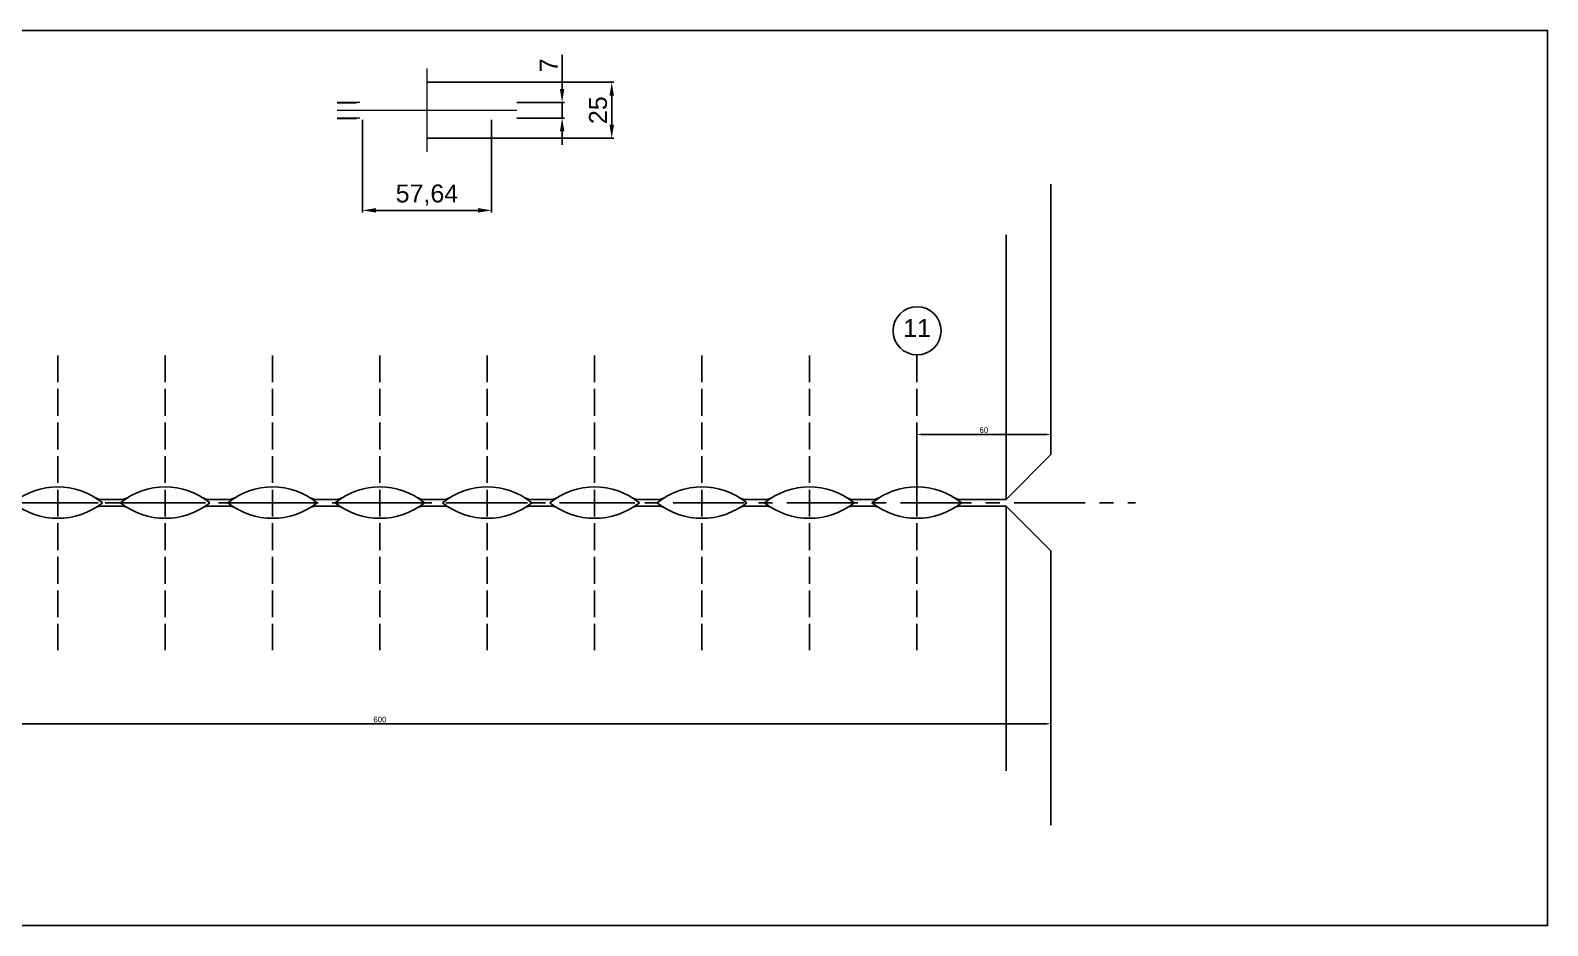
# Model space of a CAD drawing. Header units: millimetres. Extents: x 1526 to 31626, y -4643 to 9189.
# Drawn here: x 23402 to 24080, y -1843 to -1443 of the extents above; entities that cross this region are included whole.
import ezdxf

# ---------------------------------------------------------------- set-up
doc = ezdxf.new("R2010")
doc.units = ezdxf.units.MM
doc.linetypes.add('ACAD_ISO02W100', pattern=[15, 12, -3])
doc.linetypes.add('CENTER', pattern=[50.8, 31.75, -6.35, 6.35, -6.35])
doc.layers.add('图层1', color=7, linetype='Continuous', lineweight=30)
doc.layers.add('图层2', color=1, linetype='Continuous', lineweight=13)
doc.styles.get("Standard").update_dxf_attribs({"font": 'arial.ttf'})
doc.dimstyles.new('ISO-25', dxfattribs={"dimtxt": 2.5, "dimasz": 2.5, "dimexe": 1.25, "dimexo": 0.625, "dimtad": 1, "dimtxsty": 'Standard', "dimcen": 2.5, "dimadec": 0, "dimazin": 0, "dimtfac": 1, "dimtmove": 0, "dimatfit": 3, "dimfxl": 1, "dimarcsym": 0})
doc.dimstyles.new('ISO-25$0', dxfattribs={"dimscale": 2, "dimtxt": 4, "dimasz": 3, "dimexe": 0.5, "dimexo": 0, "dimgap": 1, "dimtad": 1, "dimtxsty": 'Standard', "dimcen": 3, "dimclrd": 150, "dimclre": 150, "dimadec": 0, "dimazin": 0, "dimtfac": 1, "dimtmove": 0, "dimatfit": 3, "dimfxl": 1, "dimlwd": -1, "dimarcsym": 0})

# ---------------------------------------------------------------- blocks, each defined once
blk = doc.blocks.new('*D830')
at = {"color": 150, "lineweight": -2, "transparency": 16777216}
for p, q in [((23579.04, -1466.58), (23662.65, -1466.58)), ((23579.04, -1491.58), (23662.65, -1491.58))]:
    blk.add_line(p, q, dxfattribs=at)
at = {"color": 150, "transparency": 16777216}
blk.add_line((23661.65, -1472.58), (23661.65, -1485.58), dxfattribs=at)
for points in [[(23660.65, -1472.58), (23662.65, -1472.58), (23661.65, -1466.58)], [(23660.65, -1485.58), (23662.65, -1485.58), (23661.65, -1491.58)]]:
    blk.add_solid(points, dxfattribs=at)
at = {"layer": 'Defpoints', "color": 0, "transparency": 16777216}
for p in [(23579.04, -1466.58), (23579.04, -1491.58), (23661.65, -1491.58)]:
    blk.add_point(p, dxfattribs=at)
at = {"color": 0, "lineweight": 13, "transparency": 16777216, "insert": (23655.56, -1479.08), "char_height": 8, "attachment_point": 5, "rotation": 90}
blk.add_mtext('25', dxfattribs=at)
blk = doc.blocks.new('*D831')
at = {"color": 150, "transparency": 16777216}
for p, q in [((23639.48, -1469.58), (23639.48, -1454.4)), ((23639.48, -1482.58), (23639.48, -1475.58)), ((23639.48, -1488.58), (23639.48, -1494.58))]:
    blk.add_line(p, q, dxfattribs=at)
at = {"color": 150, "lineweight": -2, "transparency": 16777216}
for p, q in [((23619.2, -1475.58), (23640.48, -1475.58)), ((23619.2, -1482.58), (23640.48, -1482.58))]:
    blk.add_line(p, q, dxfattribs=at)
at = {"color": 150, "transparency": 16777216}
for points in [[(23638.48, -1469.58), (23640.48, -1469.58), (23639.48, -1475.58)], [(23638.48, -1488.58), (23640.48, -1488.58), (23639.48, -1482.58)]]:
    blk.add_solid(points, dxfattribs=at)
at = {"layer": 'Defpoints', "color": 0, "transparency": 16777216}
for p in [(23619.2, -1475.58), (23639.48, -1475.58), (23619.2, -1482.58)]:
    blk.add_point(p, dxfattribs=at)
at = {"color": 0, "lineweight": 13, "transparency": 16777216, "insert": (23633.48, -1458.99), "char_height": 8, "attachment_point": 5, "rotation": 90}
blk.add_mtext('7', dxfattribs=at)
blk = doc.blocks.new('*D908')
at = {"color": 150, "lineweight": -2, "transparency": 16777216}
for p, q in [((23550.22, -1483.34), (23550.22, -1524.83)), ((23607.86, -1483.34), (23607.86, -1524.83))]:
    blk.add_line(p, q, dxfattribs=at)
at = {"color": 150, "transparency": 16777216}
blk.add_line((23601.86, -1523.83), (23556.22, -1523.83), dxfattribs=at)
for points in [[(23556.22, -1522.83), (23556.22, -1524.83), (23550.22, -1523.83)], [(23601.86, -1522.83), (23601.86, -1524.83), (23607.86, -1523.83)]]:
    blk.add_solid(points, dxfattribs=at)
at = {"layer": 'Defpoints', "color": 0, "transparency": 16777216}
for p in [(23550.22, -1483.34), (23607.86, -1483.34), (23550.22, -1523.83)]:
    blk.add_point(p, dxfattribs=at)
at = {"color": 0, "lineweight": 13, "transparency": 16777216, "insert": (23579.04, -1517.02), "char_height": 8, "attachment_point": 5}
blk.add_mtext('57,64', dxfattribs=at)
blk = doc.blocks.new('*D2178')
at = {"color": 0, "lineweight": -2, "transparency": 16777216}
for p, q in [((23258, -1752.58), (23258, -1751.96)), ((23260.5, -1753.21), (23855.5, -1753.21)), ((23858, -1797.91), (23858, -1751.96))]:
    blk.add_line(p, q, dxfattribs=at)
at = {"color": 0, "transparency": 16777216}
for points in [[(23260.5, -1752.79), (23260.5, -1753.63), (23258, -1753.21)], [(23855.5, -1752.79), (23855.5, -1753.63), (23858, -1753.21)]]:
    blk.add_solid(points, dxfattribs=at)
at = {"layer": 'Defpoints', "color": 0, "transparency": 16777216}
for p in [(23258, -1753.21), (23858, -1753.21), (23858, -1798.53)]:
    blk.add_point(p, dxfattribs=at)
at = {"color": 0, "transparency": 16777216, "insert": (23558, -1751.31), "char_height": 2.5, "attachment_point": 5}
blk.add_mtext('600', dxfattribs=at)
blk = doc.blocks.new('*D2236')
at = {"color": 0, "lineweight": -2, "transparency": 16777216}
for p, q in [((23798, -1653.83), (23798, -1622.69)), ((23855.5, -1623.94), (23800.5, -1623.94)), ((23858, -1632.33), (23858, -1622.69))]:
    blk.add_line(p, q, dxfattribs=at)
at = {"color": 0, "transparency": 16777216}
for points in [[(23800.5, -1623.52), (23800.5, -1624.36), (23798, -1623.94)], [(23855.5, -1623.52), (23855.5, -1624.36), (23858, -1623.94)]]:
    blk.add_solid(points, dxfattribs=at)
at = {"layer": 'Defpoints', "color": 0, "transparency": 16777216}
for p in [(23798, -1623.94), (23858, -1632.96), (23798, -1654.46)]:
    blk.add_point(p, dxfattribs=at)
at = {"color": 0, "transparency": 16777216, "insert": (23828, -1622.04), "char_height": 2.5, "attachment_point": 5}
blk.add_mtext('60', dxfattribs=at)

msp = doc.modelspace()

# ---------------------------------------------------------------- linework, layer by layer
for p, q in [((23858.00326, -1632.95665), (23858.00326, -1512.08074)), ((23838.00326, -1650.95665), (23838.00326, -1534.73518)), ((23838.00326, -1652.95665), (23838.00326, -1534.97526)), ((23838.00326, -1652.95665), (23838.00326, -1534.97526)), ((23838.00326, -1652.95665), (23858.00326, -1632.95665)), ((23433.20889, -1652.95665), (23442.00326, -1652.95665)), ((23433.20889, -1652.95665), (23442.00326, -1652.95665)), ((23434.00326, -1652.95665), (23442.79763, -1652.95665)), ((23481.20889, -1652.95665), (23490.00326, -1652.95665)), ((23481.20889, -1652.95665), (23490.00326, -1652.95665)), ((23482.00326, -1652.95665), (23490.79763, -1652.95665)), ((23529.20889, -1652.95665), (23538.00326, -1652.95665)), ((23529.20889, -1652.95665), (23538.00326, -1652.95665)), ((23530.00326, -1652.95665), (23538.79763, -1652.95665)), ((23577.20889, -1652.95665), (23586.00326, -1652.95665)), ((23577.20889, -1652.95665), (23586.00326, -1652.95665)), ((23578.00326, -1652.95665), (23586.79763, -1652.95665)), ((23625.20889, -1652.95665), (23634.00326, -1652.95665)), ((23625.20889, -1652.95665), (23634.00326, -1652.95665)), ((23626.00326, -1652.95665), (23634.79763, -1652.95665)), ((23673.20889, -1652.95665), (23682.00326, -1652.95665)), ((23673.20889, -1652.95665), (23682.00326, -1652.95665)), ((23674.00326, -1652.95665), (23682.79763, -1652.95665)), ((23721.20889, -1652.95665), (23730.00326, -1652.95665)), ((23721.20889, -1652.95665), (23730.00326, -1652.95665)), ((23722.00326, -1652.95665), (23730.79763, -1652.95665)), ((23769.20889, -1652.95665), (23778.00326, -1652.95665)), ((23769.20889, -1652.95665), (23778.00326, -1652.95665)), ((23770.00326, -1652.95665), (23778.79763, -1652.95665)), ((23817.20889, -1652.95665), (23826.00326, -1652.95665)), ((23817.20889, -1652.95665), (23838.00326, -1652.95665)), ((23818.00326, -1652.95665), (23826.79763, -1652.95665)), ((23433.20889, -1655.95665), (23442.00326, -1655.95665)), ((23433.20889, -1655.95665), (23442.00326, -1655.95665)), ((23434.00326, -1655.95665), (23442.79763, -1655.95665)), ((23481.20889, -1655.95665), (23490.00326, -1655.95665)), ((23481.20889, -1655.95665), (23490.00326, -1655.95665)), ((23482.00326, -1655.95665), (23490.79763, -1655.95665)), ((23529.20889, -1655.95665), (23538.00326, -1655.95665)), ((23529.20889, -1655.95665), (23538.00326, -1655.95665)), ((23530.00326, -1655.95665), (23538.79763, -1655.95665)), ((23577.20889, -1655.95665), (23586.00326, -1655.95665)), ((23577.20889, -1655.95665), (23586.00326, -1655.95665)), ((23578.00326, -1655.95665), (23586.79763, -1655.95665)), ((23625.20889, -1655.95665), (23634.00326, -1655.95665)), ((23625.20889, -1655.95665), (23634.00326, -1655.95665)), ((23626.00326, -1655.95665), (23634.79763, -1655.95665)), ((23673.20889, -1655.95665), (23682.00326, -1655.95665)), ((23673.20889, -1655.95665), (23682.00326, -1655.95665)), ((23674.00326, -1655.95665), (23682.79763, -1655.95665)), ((23721.20889, -1655.95665), (23730.00326, -1655.95665)), ((23721.20889, -1655.95665), (23730.00326, -1655.95665)), ((23722.00326, -1655.95665), (23730.79763, -1655.95665)), ((23769.20889, -1655.95665), (23778.00326, -1655.95665)), ((23769.20889, -1655.95665), (23778.00326, -1655.95665)), ((23770.00326, -1655.95665), (23778.79763, -1655.95665)), ((23817.20889, -1655.95665), (23826.00326, -1655.95665)), ((23817.20889, -1655.95665), (23838.00326, -1655.95665)), ((23818.00326, -1655.95665), (23826.79763, -1655.95665)), ((23838.00326, -1655.95665), (23838.00326, -1774.17812)), ((23838.00326, -1655.95665), (23858.00326, -1675.95665)), ((23858.00326, -1675.95665), (23858.00326, -1725.38725)), ((23858.00326, -1675.95665), (23858.00326, -1798.53237))]:
    msp.add_line(p, q)
at = {"linetype": 'ACAD_ISO02W100'}
for p, q in [((23414.00326, -1588.62312), (23414.00326, -1720.29018)), ((23462.00326, -1588.62312), (23462.00326, -1720.29018)), ((23510.00326, -1588.62312), (23510.00326, -1720.29018)), ((23558.00326, -1588.62312), (23558.00326, -1720.29018)), ((23606.00326, -1588.62312), (23606.00326, -1720.29018)), ((23654.00326, -1588.62312), (23654.00326, -1720.29018)), ((23702.00326, -1588.62312), (23702.00326, -1720.29018)), ((23750.00326, -1588.62312), (23750.00326, -1720.29018)), ((23798.00326, -1588.62312), (23798.00326, -1720.29018))]:
    msp.add_line(p, q, dxfattribs=at)
at = {"color": 1, "linetype": 'CENTER'}
msp.add_line((23231.93344, -1654.45665), (23895.85624, -1654.45665), dxfattribs=at)
at = {"color": 2}
for points in [[(23045.7824, -1443.4056), (24080.04857, -1443.4056)], [(23045.7824, -1843.4056), (23045.7824, -1443.4056), (24080.04857, -1443.4056), (24080.04857, -1843.4056), (23045.7824, -1843.4056), (23045.7824, -1443.4056)], [(23045.78239, -1843.40559), (24080.04856, -1843.40559)], [(23045.78239, -1843.40559), (24080.04857, -1843.40559)], [(23045.78239, -1843.40559), (24080.04856, -1843.40559)], [(23045.78239, -1843.40559), (24080.04856, -1843.40559)], [(23045.78239, -1843.40559), (24080.04856, -1843.40559)], [(23045.7824, -1843.40559), (24080.04857, -1843.40559)], [(23045.7824, -1843.40559), (24080.04857, -1843.40559)]]:
    msp.add_lwpolyline(points, dxfattribs=at)
for points in [[(23414.00326, -1654.45665), (23432.00326, -1654.45665)], [(23462.00326, -1654.45665), (23480.00326, -1654.45665)], [(23510.00326, -1654.45665), (23528.00326, -1654.45665)], [(23558.00326, -1654.45665), (23576.00326, -1654.45665)], [(23606.00326, -1654.45665), (23624.00326, -1654.45665)], [(23654.00326, -1654.45665), (23672.00326, -1654.45665)], [(23702.00326, -1654.45665), (23720.00326, -1654.45665)], [(23750.00326, -1654.45665), (23768.00326, -1654.45665)], [(23798.00326, -1654.45665), (23816.00326, -1654.45665)]]:
    msp.add_lwpolyline(points)
msp.add_circle((23798.15953, -1577.63706), 10.75362)
for centre, radius, start, end in [((23414.00326, -1679.37289), 31.95026, 51.24636038, 128.75363962), ((23462.00326, -1679.37289), 31.95026, 51.24636038, 128.75363962), ((23510.00326, -1679.37289), 31.95026, 51.24636038, 128.75363962), ((23558.00326, -1679.37289), 31.95026, 51.24636038, 128.75363962), ((23606.00326, -1679.37289), 31.95026, 51.24636038, 128.75363962), ((23654.00326, -1679.37289), 31.95026, 51.24636038, 128.75363962), ((23702.00326, -1679.37289), 31.95026, 51.24636038, 128.75363962), ((23750.00326, -1679.37289), 31.95026, 51.24636038, 128.75363962), ((23798.00326, -1679.37289), 31.95026, 51.24636038, 128.75363962), ((23414.00326, -1629.22222), 32.19901, 231.60078464, 308.39921536), ((23433.60607, -1647.46505), 5.50594, 241.25790277, 274.13677914), ((23433.60607, -1647.46505), 5.50594, 241.25790277, 274.13677914), ((23442.40045, -1647.46505), 5.50594, 265.86322086, 298.74209723), ((23462.00326, -1629.22222), 32.19901, 231.60078464, 308.39921536), ((23481.60607, -1647.46505), 5.50594, 241.25790277, 274.13677914), ((23481.60607, -1647.46505), 5.50594, 241.25790277, 274.13677914), ((23490.40045, -1647.46505), 5.50594, 265.86322086, 298.74209723), ((23510.00326, -1629.22222), 32.19901, 231.60078464, 308.39921536), ((23529.60607, -1647.46505), 5.50594, 241.25790277, 274.13677914), ((23529.60607, -1647.46505), 5.50594, 241.25790277, 274.13677914), ((23538.40045, -1647.46505), 5.50594, 265.86322086, 298.74209723), ((23558.00326, -1629.22222), 32.19901, 231.60078464, 308.39921536), ((23577.60607, -1647.46505), 5.50594, 241.25790277, 274.13677914), ((23577.60607, -1647.46505), 5.50594, 241.25790277, 274.13677914), ((23586.40045, -1647.46505), 5.50594, 265.86322086, 298.74209723), ((23606.00326, -1629.22222), 32.19901, 231.60078464, 308.39921536), ((23625.60607, -1647.46505), 5.50594, 241.25790277, 274.13677914), ((23625.60607, -1647.46505), 5.50594, 241.25790277, 274.13677914), ((23634.40045, -1647.46505), 5.50594, 265.86322086, 298.74209723), ((23654.00326, -1629.22222), 32.19901, 231.60078464, 308.39921536), ((23673.60607, -1647.46505), 5.50594, 241.25790277, 274.13677914), ((23673.60607, -1647.46505), 5.50594, 241.25790277, 274.13677914), ((23682.40045, -1647.46505), 5.50594, 265.86322086, 298.74209723), ((23702.00326, -1629.22222), 32.19901, 231.60078464, 308.39921536), ((23721.60607, -1647.46505), 5.50594, 241.25790277, 274.13677914), ((23721.60607, -1647.46505), 5.50594, 241.25790277, 274.13677914), ((23730.40045, -1647.46505), 5.50594, 265.86322086, 298.74209723), ((23750.00326, -1629.22222), 32.19901, 231.60078464, 308.39921536), ((23769.60607, -1647.46505), 5.50594, 241.25790277, 274.13677914), ((23769.60607, -1647.46505), 5.50594, 241.25790277, 274.13677914), ((23778.40045, -1647.46505), 5.50594, 265.86322086, 298.74209723), ((23798.00326, -1629.22222), 32.19901, 231.60078464, 308.39921536), ((23817.60607, -1647.46505), 5.50594, 241.25790277, 274.13677914), ((23817.60607, -1647.46505), 5.50594, 241.25790277, 274.13677914), ((23433.60607, -1661.44825), 5.50594, 85.86322086, 118.74209723), ((23433.60607, -1661.44825), 5.50594, 85.86322086, 118.74209723), ((23442.40045, -1661.44825), 5.50594, 61.25790277, 94.13677914), ((23481.60607, -1661.44825), 5.50594, 85.86322086, 118.74209723), ((23481.60607, -1661.44825), 5.50594, 85.86322086, 118.74209723), ((23490.40045, -1661.44825), 5.50594, 61.25790277, 94.13677914), ((23529.60607, -1661.44825), 5.50594, 85.86322086, 118.74209723), ((23529.60607, -1661.44825), 5.50594, 85.86322086, 118.74209723), ((23538.40045, -1661.44825), 5.50594, 61.25790277, 94.13677914), ((23577.60607, -1661.44825), 5.50594, 85.86322086, 118.74209723), ((23577.60607, -1661.44825), 5.50594, 85.86322086, 118.74209723), ((23586.40045, -1661.44825), 5.50594, 61.25790277, 94.13677914), ((23625.60607, -1661.44825), 5.50594, 85.86322086, 118.74209723), ((23625.60607, -1661.44825), 5.50594, 85.86322086, 118.74209723), ((23634.40045, -1661.44825), 5.50594, 61.25790277, 94.13677914), ((23673.60607, -1661.44825), 5.50594, 85.86322086, 118.74209723), ((23673.60607, -1661.44825), 5.50594, 85.86322086, 118.74209723), ((23682.40045, -1661.44825), 5.50594, 61.25790277, 94.13677914), ((23721.60607, -1661.44825), 5.50594, 85.86322086, 118.74209723), ((23721.60607, -1661.44825), 5.50594, 85.86322086, 118.74209723), ((23730.40045, -1661.44825), 5.50594, 61.25790277, 94.13677914), ((23769.60607, -1661.44825), 5.50594, 85.86322086, 118.74209723), ((23769.60607, -1661.44825), 5.50594, 85.86322086, 118.74209723), ((23778.40045, -1661.44825), 5.50594, 61.25790277, 94.13677914), ((23817.60607, -1661.44825), 5.50594, 85.86322086, 118.74209723), ((23817.60607, -1661.44825), 5.50594, 85.86322086, 118.74209723)]:
    msp.add_arc(centre, radius, start, end)
at = {"layer": '图层1', "color": 0, "lineweight": 13}
for p, q in [((23549.04467, -1475.58099), (23547.5804, -1475.58099)), ((23549.04467, -1482.58099), (23547.5804, -1482.58099))]:
    msp.add_line(p, q, dxfattribs=at)
at = {"layer": '图层2', "lineweight": 13, "ltscale": 3}
for p, q in [((23579.04467, -1460.48251), (23579.04467, -1497.67947)), ((23538.88844, -1479.08099), (23619.20089, -1479.08099))]:
    msp.add_line(p, q, dxfattribs=at)
at = {"layer": '图层2', "color": 0, "lineweight": 30}
for p, q in [((23538.88844, -1475.58099), (23547.5804, -1475.58099)), ((23538.88844, -1482.58099), (23547.5804, -1482.58099))]:
    msp.add_line(p, q, dxfattribs=at)

# ---------------------------------------------------------------- texts
at = {"insert": (23798.15754, -1576.43119), "char_height": 8, "attachment_point": 5}
msp.add_mtext('11', dxfattribs=at)

# ---------------------------------------------------------------- dimensions: what is measured, and where the dimension line sits
at = {"lineweight": 13}
for base, p1, p2, picture, middle in [((23639.47581, -1475.58099), (23619.20089, -1482.58099), (23619.20089, -1475.58099), '*D831', (23633.47581, -1458.99163)), ((23661.64815, -1491.58099), (23579.04467, -1466.58099), (23579.04467, -1491.58099), '*D830', (23655.56356, -1479.08099))]:
    dim = msp.add_linear_dim(base=base, p1=p1, p2=p2, angle=90, dimstyle='ISO-25$0', dxfattribs=at)
    dim.commit()
    dim.dimension.update_dxf_attribs({"geometry": picture, "text_midpoint": middle})
dim = msp.add_linear_dim(base=(23550.22446, -1523.82782), p1=(23607.86487, -1483.33729), p2=(23550.22446, -1483.33729), dimstyle='ISO-25$0', dxfattribs=at)
dim.commit()
dim.dimension.update_dxf_attribs({"geometry": '*D908', "text_midpoint": (23579.04467, -1517.02018)})
for base, p1, p2, picture, middle in [((23798.00326, -1623.94086), (23858.00326, -1632.95665), (23798.00326, -1654.45665), '*D2236', (23828.00326, -1622.03943)), ((23858.00326, -1753.20848), (23258.00326, -1753.20848), (23858.00326, -1798.53237), '*D2178', (23558.00326, -1751.30705))]:
    dim = msp.add_linear_dim(base=base, p1=p1, p2=p2, dimstyle='ISO-25')
    dim.commit()
    dim.dimension.update_dxf_attribs({"geometry": picture, "text_midpoint": middle})

doc.saveas('drawing.dxf')
